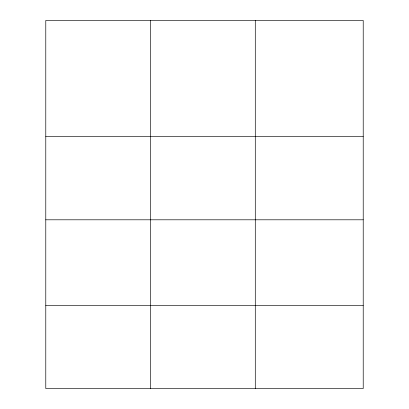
<?xml version="1.0" encoding="UTF-8"?>
<svg xmlns="http://www.w3.org/2000/svg" width="409" height="409" viewBox="0 0 409 409"><rect width="100%" height="100%" fill="white"/><g stroke="black" fill="none" stroke-linecap="round" stroke-linejoin="round"><path stroke-width="0.61" d="M363.218 219.802L363.218 20.45L45.782 20.45L45.782 388.55L363.218 388.55L363.218 219.802L45.782 219.802M45.782 136.683L363.218 136.683M45.782 305.436L363.218 305.436M255.288 20.45L255.288 388.55M150.538 20.45L150.538 388.55"/></g></svg>
